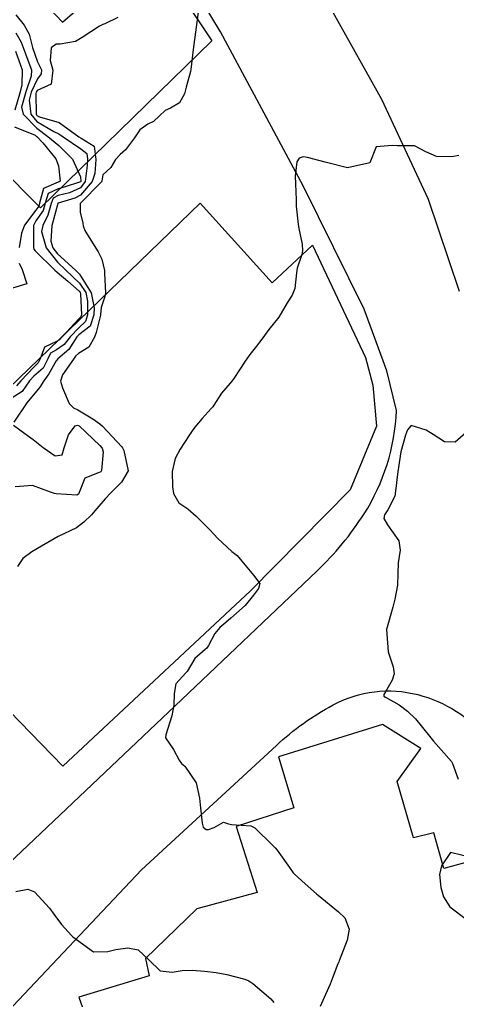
# Model space of a CAD drawing. Header units: metres. Extents: x 307586 to 320046, y 7427249 to 7434250.
# Drawn here: x 317393.2 to 317432.6, y 7431793.8 to 7431882.1 of the extents above; entities that cross this region are included whole.
import ezdxf

# ---------------------------------------------------------------- set-up
doc = ezdxf.new("R2010")
doc.units = ezdxf.units.M
doc.header["$MEASUREMENT"] = 0
for name, color, linetype in [('Curvas de Nivel 1m', 11, 'Continuous'), ('Curvas de Nivel 5m', 15, 'Continuous'), ('Edificações', 30, 'Continuous'), ('Vias Primárias', 230, 'Continuous')]:
    doc.layers.add(name, color=color, linetype=linetype)

msp = doc.modelspace()

# ---------------------------------------------------------------- linework, layer by layer
at = {"layer": 'Curvas de Nivel 1m', "flags": 128}
for points, elevation in [([(317409.266, 7431883.015), (317409.056, 7431881.427), (317408.813, 7431879.43), (317408.602, 7431877.615), (317408.566, 7431877.432), (317408.182, 7431876.022), (317408.026, 7431875.437), (317407.569, 7431874.627), (317406.75, 7431874.154), (317406.274, 7431873.929), (317405.769, 7431873.46), (317405.243, 7431872.958), (317404.732, 7431872.715), (317404.003, 7431872.201), (317403.517, 7431871.488), (317402.702, 7431870.392), (317402.236, 7431869.966), (317401.805, 7431869.509), (317401.396, 7431868.799), (317400.672, 7431868.139), (317400.59, 7431867.595), (317400.549, 7431867.522), (317398.643, 7431865.567), (317398.618, 7431865.55), (317398.635, 7431864.778), (317398.86, 7431863.781), (317398.914, 7431863.546), (317399.037, 7431863.124), (317400.032, 7431861.528), (317400.261, 7431861.196), (317400.583, 7431860.564), (317400.813, 7431859.518), (317400.817, 7431859.27), (317400.904, 7431857.516), (317400.856, 7431857.2), (317400.53, 7431856.191), (317400.462, 7431855.582), (317400.453, 7431855.521), (317400.077, 7431853.954), (317399.905, 7431853.526), (317399.401, 7431852.619), (317398.481, 7431852.065), (317398.217, 7431851.804), (317398.025, 7431851.547), (317397.039, 7431850.142), (317396.857, 7431849.564), (317397.043, 7431848.962), (317397.645, 7431847.552), (317398.041, 7431847.168), (317398.417, 7431846.983), (317399.762, 7431846.174), (317400.405, 7431845.73), (317400.649, 7431845.518), (317402.384, 7431843.649), (317402.45, 7431843.565), (317402.481, 7431843.499), (317402.567, 7431843.31), (317402.95, 7431841.491), (317402.342, 7431840.456), (317401.857, 7431839.986), (317401.385, 7431839.509), (317400.876, 7431838.963), (317400.315, 7431838.307), (317399.953, 7431837.879), (317399.649, 7431837.527), (317398.974, 7431836.855), (317398.291, 7431836.372), (317396.664, 7431835.564), (317396.281, 7431835.375), (317395.141, 7431834.715), (317394.269, 7431834.193), (317393.474, 7431833.602), (317392.992, 7431832.868)], 748), ([(317402.034, 7431882.32), (317400.836, 7431881.73), (317400.68, 7431881.677), (317400.361, 7431881.527), (317398.822, 7431880.497), (317398.214, 7431880.161), (317396.816, 7431879.92), (317396.475, 7431879.915), (317396.015, 7431879.578), (317395.925, 7431878.45), (317396.172, 7431877.576), (317396.031, 7431876.316), (317394.764, 7431875.73), (317394.666, 7431875.591), (317394.642, 7431875.472), (317394.67, 7431873.591), (317394.741, 7431873.478), (317394.955, 7431873.373), (317396.732, 7431872.867), (317398.51, 7431871.552), (317398.712, 7431871.442), (317399.902, 7431870.729), (317400.053, 7431869.53), (317399.942, 7431868.263), (317399.704, 7431867.534), (317398.651, 7431866.325), (317398.153, 7431866.05), (317396.643, 7431865.595), (317396.625, 7431865.588), (317396.62, 7431865.57), (317396.191, 7431864.011), (317396.076, 7431863.575), (317395.994, 7431862.184), (317396.166, 7431861.574), (317396.588, 7431861.039), (317398.222, 7431859.554), (317398.568, 7431859.195), (317399.628, 7431857.529), (317399.886, 7431856.17), (317399.857, 7431855.527), (317399.517, 7431854.526), (317398.505, 7431853.732), (317398.322, 7431853.543), (317397.62, 7431852.418), (317396.612, 7431851.568), (317396.471, 7431851.401), (317395.816, 7431850.22), (317395.354, 7431849.581), (317395.001, 7431849.028), (317394.434, 7431848.333), (317394.088, 7431847.935), (317393.816, 7431847.599), (317392.661, 7431845.872)], 749), ([(317392.826, 7431880.925), (317393.307, 7431880.102), (317393.487, 7431879.61), (317393.928, 7431878.471), (317394.254, 7431877.598), (317394.213, 7431877.034), (317393.729, 7431875.606), (317393.36, 7431874.222), (317393.501, 7431873.609), (317394.724, 7431872.35), (317395.707, 7431871.58), (317396.705, 7431870.789), (317397.941, 7431869.558), (317398.669, 7431867.968), (317398.691, 7431867.55), (317398.663, 7431867.51), (317397.204, 7431867.018), (317396.656, 7431866.893), (317395.754, 7431866.476), (317395.47, 7431865.582), (317395.292, 7431864.927), (317394.627, 7431863.99), (317394.429, 7431863.593), (317394.443, 7431861.745), (317394.434, 7431861.592), (317394.452, 7431861.452), (317394.59, 7431861.289), (317396.345, 7431859.572), (317396.57, 7431859.366), (317397.53, 7431858.583), (317398.545, 7431857.669), (317398.635, 7431857.539), (317398.663, 7431857.417), (317398.75, 7431855.538), (317398.699, 7431855.361), (317398.519, 7431855.167), (317397.02, 7431853.562), (317396.782, 7431853.283), (317396.496, 7431853.124), (317395.43, 7431852.639), (317395.018, 7431851.585), (317394.854, 7431851.202), (317394.465, 7431850.826), (317393.29, 7431849.607), (317392.902, 7431849.157)], 751), ([(317392.808, 7431879.28), (317393.423, 7431877.61), (317393.389, 7431876.231), (317393.217, 7431875.613), (317392.746, 7431873.977)], 752), ([(317392.726, 7431872.468), (317394.593, 7431871.713), (317394.713, 7431871.606), (317394.729, 7431871.59), (317395.272, 7431871.02), (317396.454, 7431869.572), (317396.684, 7431868.944), (317396.839, 7431867.568), (317396.732, 7431867.499), (317396.662, 7431867.486), (317395.319, 7431866.92), (317394.96, 7431865.587), (317394.898, 7431865.33), (317394.637, 7431864.97), (317393.607, 7431863.605), (317393.338, 7431862.883), (317393.131, 7431861.612)], 752), ([(317432.7, 7431869.884), (317432.085, 7431869.76), (317430.699, 7431869.793), (317429.746, 7431870.217), (317428.709, 7431870.761), (317427.148, 7431870.766), (317426.709, 7431870.796), (317425.263, 7431870.668), (317424.693, 7431869.23), (317422.688, 7431868.758), (317420.693, 7431869.28), (317419.089, 7431869.697), (317418.698, 7431869.769), (317418.353, 7431869.657), (317418.137, 7431869.316), (317417.967, 7431868.03), (317418.022, 7431867.317), (317418.079, 7431865.888), (317418.073, 7431865.316), (317418.238, 7431863.703), (317418.313, 7431863.313), (317418.602, 7431861.905), (317418.65, 7431861.309), (317418.589, 7431860.967), (317418.161, 7431859.73), (317418.1, 7431859.315), (317417.956, 7431857.919), (317417.707, 7431857.318), (317417.256, 7431856.609), (317416.523, 7431855.33), (317415.621, 7431854.23), (317414.976, 7431853.345), (317414.775, 7431853.071), (317414.493, 7431852.716), (317413.888, 7431851.953), (317413.473, 7431851.365), (317412.457, 7431849.809), (317412.28, 7431849.557), (317412.137, 7431849.383), (317411.362, 7431848.472), (317410.647, 7431847.398), (317410.564, 7431847.266), (317410.428, 7431847.098), (317409.614, 7431846.209), (317408.944, 7431845.415), (317408.709, 7431845.107), (317408.395, 7431844.642), (317407.632, 7431843.431), (317407.194, 7431842.614), (317406.914, 7431841.442), (317406.935, 7431840.037), (317407.018, 7431839.44), (317407.512, 7431838.62), (317408.319, 7431838.057), (317409.062, 7431837.413), (317410.294, 7431836.166), (317411.025, 7431835.393), (317412.271, 7431834.237), (317412.755, 7431833.86), (317413.193, 7431833.366), (317414.244, 7431832.098), (317414.812, 7431831.344), (317414.669, 7431830.905), (317414.222, 7431830.292), (317413.483, 7431829.361), (317412.201, 7431828.212), (317411.735, 7431827.847), (317411.197, 7431827.39), (317410.739, 7431826.84), (317410.168, 7431825.756), (317410.043, 7431825.523), (317409.894, 7431825.403), (317408.96, 7431824.607), (317408.254, 7431823.419), (317408.21, 7431823.351), (317408.141, 7431823.305), (317407.246, 7431822.314), (317407.103, 7431821.435), (317407.071, 7431820.403), (317406.887, 7431819.438), (317406.333, 7431817.712), (317406.303, 7431817.446), (317407.024, 7431816.402), (317407.527, 7431815.428), (317407.76, 7431815.144), (317408.038, 7431814.895), (317409.058, 7431813.41), (317409.384, 7431812.024), (317409.441, 7431811.406), (317409.599, 7431809.781), (317409.712, 7431809.403), (317409.971, 7431809.202), (317410.178, 7431809.191), (317410.688, 7431809.393), (317411.516, 7431809.847), (317411.976, 7431809.703), (317412.235, 7431809.636), (317413.975, 7431809.533), (317414.346, 7431809.346), (317415.957, 7431807.746), (317416.165, 7431807.537), (317416.36, 7431807.324), (317417.47, 7431805.766), (317417.807, 7431805.302), (317417.863, 7431805.242), (317417.922, 7431805.188), (317418.891, 7431804.312), (317419.904, 7431803.397), (317420.044, 7431803.279), (317421.881, 7431801.786), (317422.435, 7431801.252), (317422.844, 7431800.227), (317422.673, 7431799.248), (317421.937, 7431797.362), (317421.897, 7431797.259), (317421.877, 7431797.214), (317421.83, 7431797.097), (317421.31, 7431795.766), (317421.117, 7431795.267), (317420.722, 7431794.342), (317420.221, 7431793.276)], 747), ([(317393.154, 7431860.187), (317393.4, 7431859.608), (317393.837, 7431858.317), (317392.548, 7431857.935)], 752), ([(317392.63, 7431845.617), (317393.656, 7431844.862), (317394.39, 7431844.308), (317395.292, 7431843.581), (317396.372, 7431842.838), (317397.007, 7431842.927), (317397.201, 7431843.558), (317397.58, 7431844.737), (317398.172, 7431845.543), (317398.404, 7431845.603), (317398.546, 7431845.539), (317400.386, 7431843.787), (317400.595, 7431843.518), (317400.694, 7431843.201), (317400.546, 7431841.518), (317400.475, 7431841.395), (317400.351, 7431841.329), (317399.062, 7431840.817), (317398.546, 7431839.538), (317398.478, 7431839.391), (317398.329, 7431839.309), (317396.471, 7431839.428), (317396.331, 7431839.445), (317395.959, 7431839.574), (317394.339, 7431840.172), (317392.774, 7431840.05)], 749), ([(317433.569, 7431845.123), (317432.392, 7431844.072), (317431.431, 7431844.111), (317430.399, 7431844.761), (317429.777, 7431845.166), (317428.409, 7431845.568), (317428.09, 7431845.185), (317427.911, 7431844.7), (317427.498, 7431843.193), (317427.339, 7431842.225), (317427.179, 7431841.198), (317427.043, 7431839.903), (317426.957, 7431839.201), (317426.32, 7431837.965), (317426.013, 7431837.516), (317425.949, 7431837.214), (317426.304, 7431836.626), (317427.313, 7431835.195), (317427.424, 7431834.343), (317427.243, 7431833.195), (317427.225, 7431832.219), (317427.18, 7431831.196), (317426.95, 7431829.929), (317426.759, 7431829.202), (317426.193, 7431827.21), (317426.364, 7431825.207), (317426.791, 7431823.842), (317426.893, 7431823.199), (317426.706, 7431822.63), (317426.119, 7431821.608), (317425.973, 7431821.353), (317425.971, 7431821.211), (317426.112, 7431821.104), (317427.335, 7431820.422), (317428.1, 7431819.848), (317428.795, 7431819.173), (317430.077, 7431817.597), (317430.424, 7431817.156), (317432.045, 7431815.307), (317432.152, 7431815.138), (317432.639, 7431813.741)], 746), ([(317433.946, 7431806.656), (317431.953, 7431807.14), (317431.142, 7431805.941), (317430.958, 7431805.15), (317431.095, 7431803.965), (317431.34, 7431803.146), (317431.889, 7431802.223), (317433.376, 7431801.117)], 746), ([(317392.828, 7431803.606), (317393.905, 7431803.829), (317394.516, 7431803.584), (317395.881, 7431802.112), (317396.274, 7431801.564), (317396.946, 7431800.636), (317397.854, 7431799.643), (317397.957, 7431799.539), (317399.833, 7431798.198), (317401.118, 7431798.223), (317401.836, 7431798.403), (317402.908, 7431798.553), (317403.842, 7431798.354), (317404.811, 7431797.46), (317405.818, 7431796.477), (317406.912, 7431796.338), (317407.819, 7431796.507), (317408.708, 7431796.522), (317409.818, 7431796.438), (317410.877, 7431796.329), (317411.815, 7431796.156), (317413.455, 7431795.708), (317413.806, 7431795.577), (317414.167, 7431795.346), (317415.789, 7431793.94), (317416.069, 7431793.609)], 748)]:
    msp.add_lwpolyline(points, dxfattribs=dict(at, elevation=elevation))
at = {"layer": 'Curvas de Nivel 5m', "elevation": 750, "flags": 128}
msp.add_lwpolyline([(317392.847, 7431882.553), (317393.591, 7431881.609), (317394.035, 7431880.812), (317394.329, 7431879.597), (317394.794, 7431878.321), (317395.152, 7431877.586), (317395.133, 7431877.233), (317394.775, 7431876.776), (317394.206, 7431875.598), (317394.027, 7431874.873), (317394.194, 7431873.598), (317394.733, 7431872.947), (317396.247, 7431872.047), (317396.717, 7431871.82), (317397.103, 7431871.566), (317398.702, 7431870.495), (317399.22, 7431870.064), (317399.282, 7431869.541), (317399.256, 7431868.97), (317399.088, 7431867.544), (317398.657, 7431866.986), (317397.678, 7431866.535), (317396.65, 7431866.27), (317396.191, 7431866.031), (317396.019, 7431865.576), (317395.715, 7431864.497), (317395.262, 7431863.584), (317395.149, 7431863.051), (317395.583, 7431861.58), (317396.58, 7431860.278), (317397.345, 7431859.562), (317398.556, 7431858.39), (317399.13, 7431857.534), (317399.289, 7431856.779), (317399.289, 7431855.532), (317399.109, 7431854.942), (317398.511, 7431854.38), (317397.73, 7431853.552), (317397.199, 7431852.853), (317396.485, 7431852.381), (317395.967, 7431852.089), (317395.726, 7431851.577), (317395.305, 7431850.741), (317394.457, 7431850.011), (317394.079, 7431849.596), (317393.408, 7431848.636), (317392.429, 7431848.018)], dxfattribs=at)
at = {"layer": 'Edificações'}
for points in [[(317395.061, 7431865.168), (317387.32, 7431872.947), (317392.198, 7431877.745), (317384.061, 7431886.05), (317373.802, 7431896.775), (317361.408, 7431910.074), (317377.301, 7431925.284), (317377.988, 7431924.369), (317381.731, 7431927.42), (317387.106, 7431919.009), (317380.079, 7431913.745), (317387.182, 7431906.193), (317391.383, 7431910.617), (317397.967, 7431900.43), (317403.237, 7431892.725), (317394.682, 7431884.397), (317397.05, 7431881.879), (317404.841, 7431888.669), (317410.493, 7431880.201)], [(317397.077, 7431814.911), (317372.97, 7431839.715), (317379.984, 7431847.13), (317371.492, 7431855.394), (317379.651, 7431863.217), (317386.326, 7431856.855), (317378.118, 7431848.947), (317379.984, 7431847.13), (317384.92, 7431841.921), (317409.421, 7431865.59), (317415.918, 7431858.421), (317419.544, 7431861.817), (317424.304, 7431851.706), (317424.984, 7431849.215), (317425.287, 7431845.518), (317422.944, 7431839.769), (317413.95, 7431830.698)]]:
    msp.add_lwpolyline(points, close=True, dxfattribs=at)
msp.add_lwpolyline([(317434.654, 7431806.578), (317431.353, 7431805.683), (317430.457, 7431808.885), (317428.618, 7431808.461), (317427.155, 7431813.513), (317429.277, 7431816.48), (317425.831, 7431818.658), (317416.485, 7431815.737), (317417.852, 7431811.16), (317412.663, 7431809.455), (317414.549, 7431803.521), (317409.126, 7431802.061), (317404.498, 7431797.576), (317404.828, 7431796.022), (317398.507, 7431794.099), (317399.128, 7431792.327)], dxfattribs=at)
at = {"layer": 'Vias Primárias'}
for points in [[(317333.716, 7431749.95), (317349.498, 7431765.064), (317367.632, 7431782.637), (317388.719, 7431802.858), (317407.188, 7431820.332), (317419.934, 7431832.461, 0.060589), (317424.18, 7431837.615, 0.133181), (317427.092, 7431846.92), (317426.232, 7431850.505), (317424.181, 7431856.04), (317418.695, 7431867.144), (317411.252, 7431881.022), (317405.476, 7431890.617), (317400.369, 7431898.637), (317391.635, 7431912.426), (317382.233, 7431928.653), (317373.552, 7431943.4), (317363.868, 7431959.376), (317354.992, 7431972.882)], [(317333.716, 7431749.95), (317349.498, 7431765.064), (317367.632, 7431782.637), (317388.719, 7431802.858), (317407.188, 7431820.332), (317419.934, 7431832.461, 0.060589), (317424.18, 7431837.615, 0.133181), (317427.092, 7431846.92), (317426.232, 7431850.505), (317424.181, 7431856.04), (317418.695, 7431867.144), (317411.252, 7431881.022), (317405.476, 7431890.617), (317400.369, 7431898.637), (317391.635, 7431912.426), (317382.233, 7431928.653), (317373.552, 7431943.4), (317363.868, 7431959.376), (317354.992, 7431972.882)], [(317434.098, 7431955.653), (317426.375, 7431950.193), (317415.501, 7431942.218), (317401.984, 7431933.99), (317394.971, 7431928.947), (317394.019, 7431927.472, 0.239277), (317393.703, 7431924.438), (317399.419, 7431916.752), (317405.409, 7431908.178), (317408.676, 7431903.451), (317413.137, 7431896.516), (317417.493, 7431889.348), (317420.095, 7431885.07), (317425.748, 7431874.965), (317429.943, 7431865.96), (317432.731, 7431857.671)], [(317434.098, 7431955.653), (317426.375, 7431950.193), (317415.501, 7431942.218), (317401.984, 7431933.99), (317394.971, 7431928.947), (317394.019, 7431927.472, 0.239277), (317393.703, 7431924.438), (317399.419, 7431916.752), (317405.409, 7431908.178), (317408.676, 7431903.451), (317413.137, 7431896.516), (317417.493, 7431889.348), (317420.095, 7431885.07), (317425.748, 7431874.965), (317429.943, 7431865.96), (317432.731, 7431857.671)], [(317398.117, 7431749.95), (317392.036, 7431768.914), (317389.088, 7431778.71, -0.088079), (317388.573, 7431783.108, -0.129833), (317391.569, 7431792.23), (317404.158, 7431805.567), (317416.287, 7431816.766, -0.062571), (317421.387, 7431820.411, -0.18903), (317429.012, 7431821.345, -0.158808), (317435.331, 7431817.324, -0.096569), (317436.503, 7431815.162), (317445.488, 7431786.353), (317455.598, 7431755.359), (317457.229, 7431749.95)], [(317398.117, 7431749.95), (317392.036, 7431768.914), (317389.088, 7431778.71, -0.088079), (317388.573, 7431783.108, -0.129833), (317391.569, 7431792.23), (317404.158, 7431805.567), (317416.287, 7431816.766, -0.062571), (317421.387, 7431820.411, -0.18903), (317429.012, 7431821.345, -0.158808), (317435.331, 7431817.324, -0.096569), (317436.503, 7431815.162), (317445.488, 7431786.353), (317455.598, 7431755.359), (317457.229, 7431749.95)]]:
    msp.add_lwpolyline(points, format="xyb", dxfattribs=at)

doc.saveas('drawing.dxf')
